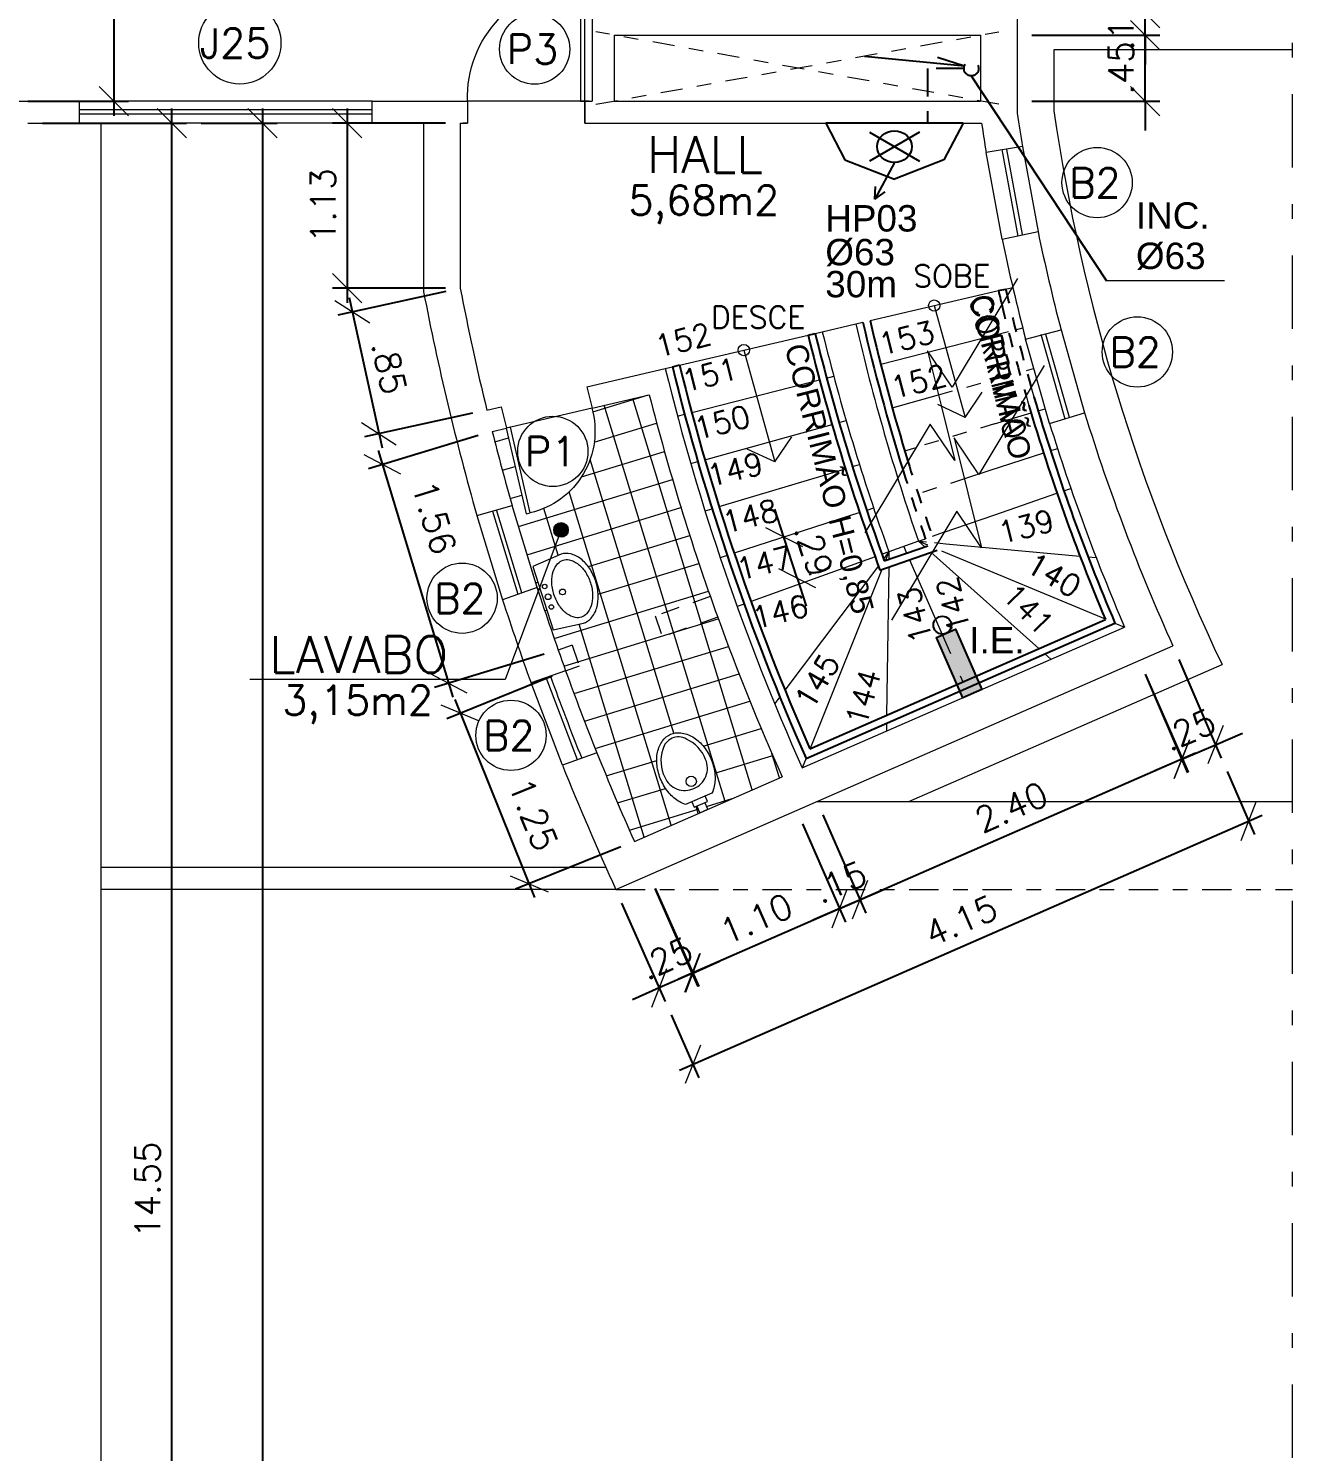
# Model space of a CAD drawing. Header units: millimetres. Extents: x 521 to 1055, y 261 to 520.
# Drawn here: x 682.26 to 690.88, y 387.24 to 396.94 of the extents above; entities that cross this region are included whole.
import ezdxf
from ezdxf.enums import TextEntityAlignment as Align

# ---------------------------------------------------------------- set-up
doc = ezdxf.new("R2010")
doc.units = ezdxf.units.MM
for name, pattern in [('CONTINU', [0]), ('DASHDOT', [1, 0.5, -0.25, 0, -0.25]), ('DASHDOTX2', [2, 1, -0.5, 0, -0.5]), ('DIVIDE2', [15.875, 6.35, -3.175, 0, -3.175, 0, -3.175]), ('HIDDEN', [9.525, 6.35, -3.175])]:
    doc.linetypes.add(name, pattern=pattern)
doc.layers.add('0.1', color=8, linetype='Continuous', lineweight=13)
doc.layers.add('ppci', color=8, linetype='Continuous')
doc.styles.add('80X50', font='romans.shx')
doc.styles.add('ROMANS', font='romans')
doc.styles.get("Standard").update_dxf_attribs({"font": 'romans.shx'})
doc.styles.add('STYLE1', font='sanss___.ttf')
doc.dimstyles.new('Fares Eng - 50', dxfattribs={"dimscale": 2, "dimtxt": 0.085, "dimasz": 0.1, "dimexe": 0.05, "dimexo": 0.05, "dimgap": 0.04, "dimtad": 1, "dimzin": 4, "dimdsep": 46, "dimtxsty": 'ROMANS', "dimblk1": 'OBLIQUE', "dimblk2": 'OBLIQUE', "dimsah": 1, "dimcen": 0.05, "dimdle": 0.05, "dimclrd": 8, "dimclre": 8, "dimclrt": 8, "dimaunit": 1, "dimadec": 0, "dimazin": 0, "dimtfac": 1, "dimtix": 1, "dimtmove": 2, "dimatfit": 0, "dimldrblk": 'OPEN90', "dimfxl": 1, "dimtolj": 1, "dimtzin": 0, "dimarcsym": 0})

# ---------------------------------------------------------------- blocks, each defined once
blk = doc.blocks.new('_OBLIQUE')
at = {"color": 0, "linetype": 'ByBlock'}
blk.add_line((-0.5, -0.5), (0.5, 0.5), dxfattribs=at)
blk = doc.blocks.new('*D314')
at = {"layer": '0.1', "color": 8, "linetype": 'CONTINU', "lineweight": -2, "transparency": 16777216}
for p, q in [((687.4113, 393.4723), (687.3499, 393.6626)), ((687.5019, 393.1918), (687.4113, 393.4723)), ((687.4925, 393.4985), (687.5065, 393.503)), ((687.5019, 393.1918), (687.5634, 393.0015)), ((687.5831, 393.218), (687.5971, 393.2225))]:
    blk.add_line(p, q, dxfattribs=at)
at = {"layer": 'DEFPOINTS', "color": 0, "linetype": 'CONTINU', "lineweight": -2, "transparency": 16777216}
for p in [(687.3973, 393.4677), (687.4113, 393.4723), (687.4879, 393.1873)]:
    blk.add_point(p, dxfattribs=at)
at = {"layer": '0.1', "color": 8, "linetype": 'CONTINU', "lineweight": -2, "transparency": 16777216, "xscale": 0.2, "yscale": 0.2, "zscale": 0.2}
for p, rotation in [((687.4113, 393.4723), 287.8981106747853), ((687.5019, 393.1918), 107.8981106747853)]:
    blk.add_blockref('_OBLIQUE', p, dxfattribs=dict(at, rotation=rotation))
at = {"layer": '0.1', "color": 8, "linetype": 'CONTINU', "transparency": 16777216, "insert": (687.6136, 393.3827), "char_height": 0.17, "attachment_point": 5, "rotation": 287.89811, "style": 'ROMANS'}
blk.add_mtext('\\A1;.29', dxfattribs=at)
blk = doc.blocks.new('_Open90')
at = {"color": 0, "linetype": 'ByBlock', "lineweight": -2}
for p, q in [((-0.5, 0.5), (0, 0)), ((0, 0), (-1, 0)), ((0, 0), (-0.5, -0.5))]:
    blk.add_line(p, q, dxfattribs=at)
blk = doc.blocks.new('P60')
at = {"color": 252}
blk.add_lwpolyline([(-0.6, 0.0596), (0, 0.0596), (0, 0.03), (-0.6, 0.03)], close=True, dxfattribs=at)
at = {"color": 8}
blk.add_arc((-0.0289, 0.0596), 0.5711, 87.10254, 180, dxfattribs=at)
blk = doc.blocks.new('ÁREA')
for p in [(0.00005, 0.003762), (0, 0)]:
    blk.add_attdef('COMPARTIMENTO', text='', height=0.0025).set_placement(p, align=Align.CENTER)
at = {"color": 1}
for p in [(-0.00005, -0.003762), (-0.000099, -0.007523)]:
    blk.add_attdef('ÁREA', text='', height=0.002, dxfattribs=at).set_placement(p, align=Align.CENTER)
blk = doc.blocks.new('*D393')
at = {"layer": '0.1', "color": 8, "linetype": 'CONTINU', "lineweight": -2, "transparency": 16777216}
for p, q in [((683.2342, 381.6465), (683.2342, 396.3965)), ((682.3527, 396.2965), (683.3342, 396.2965)), ((682.3527, 381.7465), (683.3342, 381.7465))]:
    blk.add_line(p, q, dxfattribs=at)
at = {"layer": 'DEFPOINTS', "color": 0, "linetype": 'CONTINU', "lineweight": -2, "transparency": 16777216}
for p in [(682.2527, 396.2965), (683.2342, 396.2965), (682.2527, 381.7465)]:
    blk.add_point(p, dxfattribs=at)
at = {"layer": '0.1', "color": 8, "linetype": 'CONTINU', "lineweight": -2, "transparency": 16777216, "xscale": 0.2, "yscale": 0.2, "zscale": 0.2}
for p, rotation in [((683.2342, 396.2965), 90), ((683.2342, 381.7465), 270)]:
    blk.add_blockref('_OBLIQUE', p, dxfattribs=dict(at, rotation=rotation))
at = {"layer": '0.1', "color": 8, "linetype": 'CONTINU', "transparency": 16777216, "insert": (683.0692, 389.0215), "char_height": 0.17, "attachment_point": 5, "rotation": 90, "style": 'ROMANS'}
blk.add_mtext('\\A1;14.55', dxfattribs=at)
blk = doc.blocks.new('*D394')
at = {"layer": '0.1', "color": 8, "linetype": 'CONTINU', "lineweight": -2, "transparency": 16777216}
for p, q in [((683.8529, 396.3965), (683.8529, 374.1465)), ((683.4342, 396.2965), (683.9529, 396.2965)), ((683.4342, 374.2465), (683.9529, 374.2465))]:
    blk.add_line(p, q, dxfattribs=at)
at = {"layer": 'DEFPOINTS', "color": 0, "linetype": 'CONTINU', "lineweight": -2, "transparency": 16777216}
for p in [(683.3342, 396.2965), (683.3342, 374.2465), (683.8529, 374.2465)]:
    blk.add_point(p, dxfattribs=at)
at = {"layer": '0.1', "color": 8, "linetype": 'CONTINU', "lineweight": -2, "transparency": 16777216, "xscale": 0.2, "yscale": 0.2, "zscale": 0.2}
for p, rotation in [((683.8529, 396.2965), 90), ((683.8529, 374.2465), 270)]:
    blk.add_blockref('_OBLIQUE', p, dxfattribs=dict(at, rotation=rotation))
at = {"layer": '0.1', "color": 8, "linetype": 'CONTINU', "transparency": 16777216, "insert": (683.6879, 385.2715), "char_height": 0.17, "attachment_point": 5, "rotation": 90, "style": 'ROMANS'}
blk.add_mtext('\\A1;22.05', dxfattribs=at)
blk = doc.blocks.new('*D395')
at = {"layer": '0.1', "color": 8, "linetype": 'CONTINU', "lineweight": -2, "transparency": 16777216}
for p, q in [((687.5388, 391.517), (687.8316, 390.8472)), ((686.5309, 391.0765), (686.8236, 390.4066)), ((687.8832, 390.9788), (686.6919, 390.4582))]:
    blk.add_line(p, q, dxfattribs=at)
at = {"layer": 'DEFPOINTS', "color": 0, "linetype": 'CONTINU', "lineweight": -2, "transparency": 16777216}
for p in [(687.4988, 391.6086), (686.4908, 391.1681), (686.7835, 390.4983)]:
    blk.add_point(p, dxfattribs=at)
at = {"layer": '0.1', "color": 8, "linetype": 'CONTINU', "lineweight": -2, "transparency": 16777216, "xscale": 0.2, "yscale": 0.2, "zscale": 0.2}
for p, rotation in [((687.7915, 390.9388), 23.6073275904079), ((686.7835, 390.4983), 203.6073275904079)]:
    blk.add_blockref('_OBLIQUE', p, dxfattribs=dict(at, rotation=rotation))
at = {"layer": '0.1', "color": 8, "linetype": 'CONTINU', "transparency": 16777216, "insert": (687.2215, 390.8697), "char_height": 0.17, "attachment_point": 5, "rotation": 23.60733, "style": 'ROMANS'}
blk.add_mtext('\\A1;1.10', dxfattribs=at)
blk = doc.blocks.new('*D396')
at = {"layer": '0.1', "color": 8, "linetype": 'CONTINU', "lineweight": -2, "transparency": 16777216}
for p, q in [((687.6763, 391.5771), (687.969, 390.9072)), ((687.5388, 391.517), (687.8316, 390.8472)), ((687.929, 390.9989), (688.1122, 391.079)), ((687.7915, 390.9388), (687.929, 390.9989)), ((687.7915, 390.9388), (687.6083, 390.8587))]:
    blk.add_line(p, q, dxfattribs=at)
at = {"layer": 'DEFPOINTS', "color": 0, "linetype": 'CONTINU', "lineweight": -2, "transparency": 16777216}
for p in [(687.6362, 391.6687), (687.4988, 391.6086), (687.929, 390.9989)]:
    blk.add_point(p, dxfattribs=at)
at = {"layer": '0.1', "color": 8, "linetype": 'CONTINU', "lineweight": -2, "transparency": 16777216, "xscale": 0.2, "yscale": 0.2, "zscale": 0.2}
for p, rotation in [((687.7915, 390.9388), 23.60732759035138), ((687.929, 390.9989), 203.6073275903514)]:
    blk.add_blockref('_OBLIQUE', p, dxfattribs=dict(at, rotation=rotation))
at = {"layer": '0.1', "color": 8, "linetype": 'CONTINU', "transparency": 16777216, "insert": (687.7942, 391.12), "char_height": 0.17, "attachment_point": 5, "rotation": 23.60733, "style": 'ROMANS'}
blk.add_mtext('\\A1;.15', dxfattribs=at)
blk = doc.blocks.new('*D397')
at = {"layer": '0.1', "color": 8, "linetype": 'CONTINU', "lineweight": -2, "transparency": 16777216}
for p, q in [((686.5315, 391.0768), (686.8298, 390.408)), ((686.3032, 390.9749), (686.6015, 390.3062)), ((686.7891, 390.4993), (686.9717, 390.5808)), ((686.7891, 390.4993), (686.5607, 390.3975)), ((686.5607, 390.3975), (686.3781, 390.316))]:
    blk.add_line(p, q, dxfattribs=at)
at = {"layer": 'DEFPOINTS', "color": 0, "linetype": 'CONTINU', "lineweight": -2, "transparency": 16777216}
for p in [(686.4908, 391.1681), (686.2625, 391.0663), (686.5607, 390.3975)]:
    blk.add_point(p, dxfattribs=at)
at = {"layer": '0.1', "color": 8, "linetype": 'CONTINU', "lineweight": -2, "transparency": 16777216, "xscale": 0.2, "yscale": 0.2, "zscale": 0.2}
for p, rotation in [((686.7891, 390.4993), 204.0350985561813), ((686.5607, 390.3975), 24.03509855618129)]:
    blk.add_blockref('_OBLIQUE', p, dxfattribs=dict(at, rotation=rotation))
at = {"layer": '0.1', "color": 8, "linetype": 'CONTINU', "transparency": 16777216, "insert": (686.6077, 390.5991), "char_height": 0.17, "attachment_point": 5, "rotation": 24.0351, "style": 'ROMANS'}
blk.add_mtext('\\A1;.25', dxfattribs=at)
blk = doc.blocks.new('*D398')
at = {"layer": '0.1', "color": 8, "linetype": 'CONTINU', "lineweight": -2, "transparency": 16777216}
for p, q in [((689.8754, 392.5382), (690.1681, 391.8683)), ((687.8373, 390.9588), (690.2197, 392)), ((687.6763, 391.5771), (687.969, 390.9072))]:
    blk.add_line(p, q, dxfattribs=at)
at = {"layer": 'DEFPOINTS', "color": 0, "linetype": 'CONTINU', "lineweight": -2, "transparency": 16777216}
for p in [(689.8353, 392.6298), (690.1281, 391.96), (687.6362, 391.6687)]:
    blk.add_point(p, dxfattribs=at)
at = {"layer": '0.1', "color": 8, "linetype": 'CONTINU', "lineweight": -2, "transparency": 16777216, "xscale": 0.2, "yscale": 0.2, "zscale": 0.2}
for p, rotation in [((690.1281, 391.96), 23.60732759040609), ((687.929, 390.9989), 203.6073275904061)]:
    blk.add_blockref('_OBLIQUE', p, dxfattribs=dict(at, rotation=rotation))
at = {"layer": '0.1', "color": 8, "linetype": 'CONTINU', "transparency": 16777216, "insert": (688.9625, 391.6306), "char_height": 0.17, "attachment_point": 5, "rotation": 23.60733, "style": 'ROMANS'}
blk.add_mtext('\\A1;2.40', dxfattribs=at)
blk = doc.blocks.new('*D399')
at = {"layer": '0.1', "color": 8, "linetype": 'CONTINU', "lineweight": -2, "transparency": 16777216}
for p, q in [((690.1045, 392.637), (690.3944, 391.9646)), ((689.8749, 392.538), (690.1648, 391.8656)), ((690.3548, 392.0565), (690.5385, 392.1356)), ((690.1252, 391.9575), (690.3548, 392.0565)), ((690.1252, 391.9575), (689.9416, 391.8783))]:
    blk.add_line(p, q, dxfattribs=at)
at = {"layer": 'DEFPOINTS', "color": 0, "linetype": 'CONTINU', "lineweight": -2, "transparency": 16777216}
for p in [(690.0649, 392.7288), (689.8353, 392.6298), (690.3548, 392.0565)]:
    blk.add_point(p, dxfattribs=at)
at = {"layer": '0.1', "color": 8, "linetype": 'CONTINU', "lineweight": -2, "transparency": 16777216, "xscale": 0.2, "yscale": 0.2, "zscale": 0.2}
for p, rotation in [((690.3548, 392.0565), 203.3250614767687), ((690.1252, 391.9575), 23.32506147676869)]:
    blk.add_blockref('_OBLIQUE', p, dxfattribs=dict(at, rotation=rotation))
at = {"layer": '0.1', "color": 8, "linetype": 'CONTINU', "transparency": 16777216, "insert": (690.1747, 392.1585), "char_height": 0.17, "attachment_point": 5, "rotation": 23.32506, "style": 'ROMANS'}
blk.add_mtext('\\A1;.25', dxfattribs=at)
blk = doc.blocks.new('*D400')
at = {"layer": '0.1', "color": 8, "linetype": 'CONTINU', "lineweight": -2, "transparency": 16777216}
for p, q in [((690.4345, 391.873), (690.6223, 391.4434)), ((686.6977, 389.8365), (690.6739, 391.5751)), ((686.6415, 390.2145), (686.8294, 389.7849))]:
    blk.add_line(p, q, dxfattribs=at)
at = {"layer": 'DEFPOINTS', "color": 0, "linetype": 'CONTINU', "lineweight": -2, "transparency": 16777216}
for p in [(690.3944, 391.9646), (690.5823, 391.535), (686.6015, 390.3062)]:
    blk.add_point(p, dxfattribs=at)
at = {"layer": '0.1', "color": 8, "linetype": 'CONTINU', "lineweight": -2, "transparency": 16777216, "xscale": 0.2, "yscale": 0.2, "zscale": 0.2}
for p, rotation in [((690.5823, 391.535), 23.61734848958396), ((686.7893, 389.8766), 203.617348489584)]:
    blk.add_blockref('_OBLIQUE', p, dxfattribs=dict(at, rotation=rotation))
at = {"layer": '0.1', "color": 8, "linetype": 'CONTINU', "transparency": 16777216, "insert": (688.6197, 390.857), "char_height": 0.17, "attachment_point": 5, "rotation": 23.61735, "style": 'ROMANS'}
blk.add_mtext('\\A1;4.15', dxfattribs=at)
blk = doc.blocks.new('*D441')
at = {"layer": '0.1', "color": 8, "linetype": 'CONTINU', "lineweight": -2, "transparency": 16777216}
for p, q in [((684.4317, 396.3965), (684.4317, 395.0691)), ((685.1027, 396.2965), (684.3317, 396.2965)), ((685.1027, 395.1691), (684.3317, 395.1691))]:
    blk.add_line(p, q, dxfattribs=at)
at = {"layer": 'DEFPOINTS', "color": 0, "linetype": 'CONTINU', "lineweight": -2, "transparency": 16777216}
for p in [(685.2027, 396.2965), (684.4317, 395.1691), (685.2027, 395.1691)]:
    blk.add_point(p, dxfattribs=at)
at = {"layer": '0.1', "color": 8, "linetype": 'CONTINU', "lineweight": -2, "transparency": 16777216, "xscale": 0.2, "yscale": 0.2, "zscale": 0.2}
for p, rotation in [((684.4317, 396.2965), 90), ((684.4317, 395.1691), 270)]:
    blk.add_blockref('_OBLIQUE', p, dxfattribs=dict(at, rotation=rotation))
at = {"layer": '0.1', "color": 8, "linetype": 'CONTINU', "transparency": 16777216, "insert": (684.2667, 395.7328), "char_height": 0.17, "attachment_point": 5, "rotation": 90, "style": 'ROMANS'}
blk.add_mtext('\\A1;1.13', dxfattribs=at)
blk = doc.blocks.new('*D442')
at = {"layer": '0.1', "color": 8, "linetype": 'CONTINU', "lineweight": -2, "transparency": 16777216}
for p, q in [((685.105, 395.1478), (684.3682, 394.9866)), ((684.4445, 395.1057), (684.6688, 394.0802)), ((685.2865, 394.3177), (684.5497, 394.1565))]:
    blk.add_line(p, q, dxfattribs=at)
at = {"layer": 'DEFPOINTS', "color": 0, "linetype": 'CONTINU', "lineweight": -2, "transparency": 16777216}
for p in [(685.2027, 395.1691), (685.3842, 394.339), (684.6474, 394.1779)]:
    blk.add_point(p, dxfattribs=at)
at = {"layer": '0.1', "color": 8, "linetype": 'CONTINU', "lineweight": -2, "transparency": 16777216, "xscale": 0.2, "yscale": 0.2, "zscale": 0.2}
for p, rotation in [((684.4659, 395.008), 102.3347759635449), ((684.6474, 394.1779), 282.3347759635448)]:
    blk.add_blockref('_OBLIQUE', p, dxfattribs=dict(at, rotation=rotation))
at = {"layer": '0.1', "color": 8, "linetype": 'CONTINU', "transparency": 16777216, "insert": (684.7179, 394.6282), "char_height": 0.17, "attachment_point": 5, "rotation": 282.33478, "style": 'ROMANS'}
blk.add_mtext('\\A1;.85', dxfattribs=at)
blk = doc.blocks.new('*D443')
at = {"layer": '0.1', "color": 8, "linetype": 'CONTINU', "lineweight": -2, "transparency": 16777216}
for p, q in [((689.8763, 396.8965), (689.8763, 397.0965)), ((689.1027, 396.8965), (689.9763, 396.8965)), ((689.8763, 396.4465), (689.8763, 396.8965)), ((689.1027, 396.4465), (689.9763, 396.4465)), ((689.8763, 396.4465), (689.8763, 396.2465))]:
    blk.add_line(p, q, dxfattribs=at)
at = {"layer": 'DEFPOINTS', "color": 0, "linetype": 'CONTINU', "lineweight": -2, "transparency": 16777216}
for p in [(689.0027, 396.8965), (689.8763, 396.8965), (689.0027, 396.4465)]:
    blk.add_point(p, dxfattribs=at)
at = {"layer": '0.1', "color": 8, "linetype": 'CONTINU', "lineweight": -2, "transparency": 16777216, "xscale": 0.2, "yscale": 0.2, "zscale": 0.2}
for p, rotation in [((689.8763, 396.8965), 270), ((689.8763, 396.4465), 90)]:
    blk.add_blockref('_OBLIQUE', p, dxfattribs=dict(at, rotation=rotation))
at = {"layer": '0.1', "color": 8, "linetype": 'CONTINU', "transparency": 16777216, "insert": (689.7113, 396.6715), "char_height": 0.17, "attachment_point": 5, "rotation": 90, "style": 'ROMANS'}
blk.add_mtext('\\A1;.45', dxfattribs=at)
blk = doc.blocks.new('*D401')
at = {"layer": '0.1', "color": 8, "linetype": 'CONTINU', "lineweight": -2, "transparency": 16777216}
for p, q in [((689.8763, 397.0465), (689.8763, 397.2465)), ((689.1027, 397.0465), (689.9763, 397.0465)), ((689.8763, 396.8965), (689.8763, 397.0465)), ((689.1027, 396.8965), (689.9763, 396.8965)), ((689.8763, 396.8965), (689.8763, 396.6965))]:
    blk.add_line(p, q, dxfattribs=at)
at = {"layer": 'DEFPOINTS', "color": 0, "linetype": 'CONTINU', "lineweight": -2, "transparency": 16777216}
for p in [(689.0027, 397.0465), (689.8763, 397.0465), (689.0027, 396.8965)]:
    blk.add_point(p, dxfattribs=at)
at = {"layer": '0.1', "color": 8, "linetype": 'CONTINU', "lineweight": -2, "transparency": 16777216, "xscale": 0.2, "yscale": 0.2, "zscale": 0.2}
for p, rotation in [((689.8763, 397.0465), 270), ((689.8763, 396.8965), 90)]:
    blk.add_blockref('_OBLIQUE', p, dxfattribs=dict(at, rotation=rotation))
at = {"layer": '0.1', "color": 8, "linetype": 'CONTINU', "transparency": 16777216, "insert": (689.7113, 396.9715), "char_height": 0.17, "attachment_point": 5, "rotation": 90, "style": 'ROMANS'}
blk.add_mtext('\\A1;.15', dxfattribs=at)
blk = doc.blocks.new('*D444')
at = {"layer": '0.1', "color": 8, "linetype": 'CONTINU', "lineweight": -2, "transparency": 16777216}
for p, q in [((682.8393, 399.8965), (682.8393, 396.3465)), ((682.2527, 399.7965), (682.9393, 399.7965)), ((682.2527, 396.4465), (682.9393, 396.4465))]:
    blk.add_line(p, q, dxfattribs=at)
at = {"layer": 'DEFPOINTS', "color": 0, "linetype": 'CONTINU', "lineweight": -2, "transparency": 16777216}
for p in [(682.1527, 399.7965), (682.1527, 396.4465), (682.8393, 396.4465)]:
    blk.add_point(p, dxfattribs=at)
at = {"layer": '0.1', "color": 8, "linetype": 'CONTINU', "lineweight": -2, "transparency": 16777216, "xscale": 0.2, "yscale": 0.2, "zscale": 0.2}
for p, rotation in [((682.8393, 399.7965), 90), ((682.8393, 396.4465), 270)]:
    blk.add_blockref('_OBLIQUE', p, dxfattribs=dict(at, rotation=rotation))
at = {"layer": '0.1', "color": 8, "linetype": 'CONTINU', "transparency": 16777216, "insert": (682.6743, 398.1215), "char_height": 0.17, "attachment_point": 5, "rotation": 90, "style": 'ROMANS'}
blk.add_mtext('\\A1;3.35', dxfattribs=at)
blk = doc.blocks.new('*D1797')
at = {"layer": '0.1', "color": 8, "linetype": 'CONTINU', "lineweight": -2, "transparency": 16777216}
for p, q in [((685.3247, 394.1645), (684.5766, 393.9385)), ((684.6434, 394.0631), (685.1519, 392.3804)), ((685.7753, 392.6732), (685.0272, 392.4472))]:
    blk.add_line(p, q, dxfattribs=at)
at = {"layer": 'DEFPOINTS', "color": 0, "linetype": 'CONTINU', "lineweight": -2, "transparency": 16777216}
for p in [(685.4205, 394.1935), (685.8711, 392.7021), (685.1229, 392.4761)]:
    blk.add_point(p, dxfattribs=at)
at = {"layer": '0.1', "color": 8, "linetype": 'CONTINU', "lineweight": -2, "transparency": 16777216, "xscale": 0.2, "yscale": 0.2, "zscale": 0.2}
for p, rotation in [((684.6723, 393.9674), 106.8125133954057), ((685.1229, 392.4761), 286.8125133954057)]:
    blk.add_blockref('_OBLIQUE', p, dxfattribs=dict(at, rotation=rotation))
at = {"layer": '0.1', "color": 8, "linetype": 'CONTINU', "transparency": 16777216, "insert": (685.0245, 393.6065), "char_height": 0.17, "attachment_point": 5, "rotation": 286.81251, "style": 'ROMANS'}
blk.add_mtext('\\A1;1.56', dxfattribs=at)
blk = doc.blocks.new('*D1798')
at = {"layer": '0.1', "color": 8, "linetype": 'CONTINU', "lineweight": -2, "transparency": 16777216}
for p, q in [((685.8287, 392.5235), (685.1104, 392.2338)), ((685.1658, 392.364), (685.7098, 391.0148)), ((686.2979, 391.3598), (685.5796, 391.0701))]:
    blk.add_line(p, q, dxfattribs=at)
at = {"layer": 'DEFPOINTS', "color": 0, "linetype": 'CONTINU', "lineweight": -2, "transparency": 16777216}
for p in [(685.9215, 392.5609), (686.3907, 391.3972), (685.6724, 391.1075)]:
    blk.add_point(p, dxfattribs=at)
at = {"layer": '0.1', "color": 8, "linetype": 'CONTINU', "lineweight": -2, "transparency": 16777216, "xscale": 0.2, "yscale": 0.2, "zscale": 0.2}
for p, rotation in [((685.2032, 392.2712), 111.9601388163917), ((685.6724, 391.1075), 291.9601388163917)]:
    blk.add_blockref('_OBLIQUE', p, dxfattribs=dict(at, rotation=rotation))
at = {"layer": '0.1', "color": 8, "linetype": 'CONTINU', "transparency": 16777216, "insert": (685.7008, 391.5816), "char_height": 0.17, "attachment_point": 5, "rotation": 291.96014, "style": 'ROMANS'}
blk.add_mtext('\\A1;1.25', dxfattribs=at)
blk = doc.blocks.new('Vaso')
for points in [[(0.03, -0.05), (0.03, 0), (-0.03, 0), (-0.03, -0.05)], [(0.05, -0.09), (0.05, -0.05), (-0.05, -0.05), (-0.05, -0.09)]]:
    blk.add_lwpolyline(points)
for points in [[(0.1829, -0.31, -0.071776), (0.168, -0.4129, -0.083144), (0.1287, -0.4938, -0.106699), (0.0652, -0.5518, -0.132564), (-0.0021, -0.57, -0.132564), (-0.0694, -0.5518, -0.106699), (-0.1329, -0.4938, -0.083144), (-0.1722, -0.4129, -0.071776), (-0.1871, -0.31, -0.071776), (-0.1722, -0.2071, -0.083144), (-0.1329, -0.1262, -0.060171), (-0.1, -0.09), (0.0958, -0.09, -0.060171), (0.1287, -0.1262, -0.083144), (0.168, -0.2071, -0.071776)], [(-0.0876, -0.4972, 0.2474), (0, -0.5413, 0.2474), (0.0876, -0.4972, 0.197858), (0.1521, -0.3175, 0.418329), (0, -0.1675, 0.418329), (-0.1521, -0.3175, 0.197858)]]:
    blk.add_lwpolyline(points, format="xyb", close=True)
blk.add_circle((-0.0021, -0.22), 0.0352)
blk = doc.blocks.new('Cuba-emp')
blk.add_lwpolyline([(0.21, 0.2482), (0, 0.2274), (0, -0.2274), (0.21, -0.2482, 0.137816), (0.2706, -0.2312, 0.107041), (0.3288, -0.1757, 0.080751), (0.3645, -0.099, 0.068643), (0.378, -0.0007, 0.068643), (0.3645, 0.0976, 0.080751), (0.3288, 0.1743, 0.107041), (0.2706, 0.2298, 0.115752), (0.21, 0.2482)], format="xyb")
blk.add_lwpolyline([(0.21, 0.2045, -0.131827), (0.2501, 0.1937, -0.106633), (0.2967, 0.1515, -0.083482), (0.3283, 0.0871, -0.072232), (0.3409, 0, -0.072232), (0.3283, -0.0871, -0.083482), (0.2967, -0.1515, -0.106633), (0.2501, -0.1937, -0.131827), (0.21, -0.2045, -0.131827), (0.1699, -0.1937, -0.106633), (0.1233, -0.1515, -0.083482), (0.0918, -0.0871, -0.072232), (0.0791, 0, -0.072232), (0.0918, 0.0871, -0.083482), (0.1233, 0.1515, -0.106633), (0.1699, 0.1937, -0.131827)], format="xyb", close=True)
for centre, radius in [((0.0365, -0.0023), 0.0193), ((0.0365, -0.0023), 0.0193), ((0.0358, 0.0711), 0.0155), ((0.1403, -0.0014), 0.0198), ((0.0358, -0.0757), 0.0155)]:
    blk.add_circle(centre, radius)
blk = doc.blocks.new('P80')
for points in [[(0, 0.86), (0, 0.83), (0.15, 0.83), (0.15, 0.86)], [(0, 0), (0, 0.03), (0.15, 0.03), (0.15, 0)]]:
    blk.add_lwpolyline(points)
blk.add_lwpolyline([(-0.8, 0.06), (0, 0.06), (0, 0.03), (-0.8, 0.03)], close=True)
at = {"color": 8}
blk.add_arc((-0.0251, 0.0555), 0.7749, 88.14082, 179.6698, dxfattribs=at)

msp = doc.modelspace()

# ---------------------------------------------------------------- hatches: boundary and pattern name
at = {"layer": '0.1', "linetype": 'CONTINU'}
h = msp.add_hatch(dxfattribs=at)
h.set_pattern_fill('_USER', color=8, scale=0.2, angle=17, style=0, double=1, pattern_type=0)
h.set_pattern_definition([(17, (685.42045, 391.39717), (-0.058474, 0.191261), []), (107, (685.42045, 391.39717), (-0.191261, -0.058474), [])])
h.paths.add_polyline_path([(686.49192, 394.44332), (686.09998, 394.35192, -0.429104), (685.68074, 393.63805), (685.65192, 393.63133), (685.51565, 394.21565), (685.48644, 394.20884), (685.42045, 394.19345, 0.0075426), (685.55663, 393.68877), (685.72718, 393.12855, 0.0003492), (685.73464, 393.10553), (685.74328, 393.12864), (685.69687, 393.27279), (685.81671, 393.32491), (685.8726, 393.47432, -0.3128508), (685.84023, 393.521, -1), (685.9399, 393.521, -0.5234024), (685.8726, 393.47432), (685.81671, 393.32491), (685.89039, 393.35695, -0.1157522), (685.95371, 393.35798, -0.1070412), (686.02614, 393.32303, -0.0807505), (686.08357, 393.26099, -0.0686428), (686.12663, 393.17153, -0.0686428), (686.14386, 393.07376, -0.0807505), (686.13342, 392.98986, -0.1070412), (686.09499, 392.91921, -0.1378156), (686.04254, 392.88444), (685.83627, 392.83987), (685.74328, 393.12864), (685.73464, 393.10553, 0.0061443), (685.87106, 392.70213), (685.96539, 392.73533), (686.0158, 392.59406), (685.92147, 392.56086, 0.0086605), (686.13537, 392.00006, 0.0094474), (686.39069, 391.39717), (686.83688, 391.59217), (686.81685, 391.63799), (686.79853, 391.62998), (686.78251, 391.66663), (686.74055, 391.6483, -0.060172), (686.69591, 391.66824, -0.0831447), (686.62747, 391.72662, -0.0717749), (686.57263, 391.815, -0.0717749), (686.54502, 391.91528, -0.0831455), (686.54866, 392.00516, -0.1066992), (686.58366, 392.08376, -0.1325636), (686.63803, 392.12733, -0.1325636), (686.70694, 392.13763, -0.1066992), (686.78839, 392.10994, -0.0831455), (686.85683, 392.05156, -0.0717749), (686.91167, 391.96317, -0.0717749), (686.93928, 391.86289, -0.0831447), (686.93564, 391.77301, -0.060172), (686.91996, 391.7267), (686.87414, 391.70668), (686.89016, 391.67003), (686.87183, 391.66202), (686.89186, 391.6162), (687.39866, 391.8377, -0.0180892), (686.95913, 392.92605), (686.58178, 392.79325), (686.53137, 392.93452), (686.90868, 393.06732, -0.022161)])
h.paths.add_polyline_path([(686.95913, 392.92605, -0.002311), (686.90868, 393.06732), (686.53137, 392.93452), (686.58178, 392.79325)], flags=17)
h.paths.add_polyline_path([(685.96539, 392.73533), (685.87106, 392.70213, 0.0021643), (685.92147, 392.56086), (686.0158, 392.59406)], flags=17)
msp.add_hatch(color=8, dxfattribs=at).paths.add_polyline_path([(685.9399, 393.521, 1), (685.84023, 393.521, 1)])
at = {"layer": 'ppci'}
msp.add_hatch(color=10, dxfattribs=at).paths.add_polyline_path([(688.58206, 392.84439), (688.45149, 392.78732), (688.63111, 392.37633), (688.76168, 392.43339)])

# ---------------------------------------------------------------- linework, layer by layer
at = {"layer": '0.1', "color": 8, "linetype": 'DASHDOTX2', "ltscale": 0.5}
msp.add_line((690.88103, 365.19275), (690.88103, 428.20423), dxfattribs=at)
at = {"layer": '0.1', "color": 7}
for p, q in [((686.10267, 397.62149), (686.10267, 396.44649)), ((689.00267, 397.04649), (689.00267, 396.36249)), ((686.25267, 396.89649), (688.75267, 396.89649)), ((686.25267, 396.89649), (686.25267, 396.44649)), ((688.75267, 396.89649), (688.75267, 396.44649)), ((682.15267, 396.44649), (682.60267, 396.44649)), ((682.60267, 396.44649), (682.60267, 396.29649)), ((684.60267, 396.29649), (684.60267, 396.44649)), ((684.60267, 396.44649), (685.25267, 396.44649)), ((685.25267, 396.44649), (685.25267, 396.29649)), ((686.05267, 396.29649), (686.05267, 396.44649)), ((686.05267, 396.44649), (686.10267, 396.44649)), ((686.25267, 396.44649), (688.75267, 396.44649)), ((682.25267, 396.29649), (682.60267, 396.29649)), ((684.60267, 396.29649), (684.95267, 396.29649)), ((684.95267, 396.29649), (684.95267, 395.14529)), ((685.20267, 396.29649), (685.25267, 396.29649)), ((685.20267, 396.29649), (685.20267, 395.16912)), ((686.05267, 396.29649), (688.75965, 396.29649)), ((689.03755, 396.13521), (688.79077, 396.09518)), ((688.89979, 395.50503), (689.14458, 395.5558)), ((687.67294, 394.87275), (687.90106, 394.92595)), ((689.05946, 394.82324), (689.30134, 394.88644)), ((686.06598, 394.49801), (686.6016, 394.62292)), ((686.06598, 394.49801), (686.10224, 394.35244)), ((686.10224, 394.35244), (686.49192, 394.44332)), ((685.38419, 394.33902), (685.48159, 394.36173)), ((685.48159, 394.36173), (685.51785, 394.21617)), ((689.22383, 394.24605), (689.46271, 394.31976)), ((685.42045, 394.19345), (685.51785, 394.21617)), ((685.31627, 393.62001), (685.55663, 393.68877)), ((688.32882, 393.44468), (688.12712, 393.37191)), ((685.72718, 393.12855), (685.49128, 393.04553)), ((687.53611, 391.89777), (689.73523, 392.85887)), ((686.26504, 391.06942), (690.0654, 392.73034)), ((685.92147, 392.56086), (685.68564, 392.47786)), ((686.13537, 392.00006), (685.89933, 391.91699)), ((686.39069, 391.39717), (687.39866, 391.8377))]:
    msp.add_line(p, q, dxfattribs=at)
at = {"layer": '0.1', "color": 8, "linetype": 'DASHDOT', "ltscale": 0.3}
for p, q in [((686.12767, 396.42399), (688.87767, 396.91899)), ((688.87767, 396.42399), (686.12767, 396.91899))]:
    msp.add_line(p, q, dxfattribs=at)
at = {"layer": '0.1', "color": 8}
for p, q in [((690.88103, 396.79649), (689.25267, 396.79649)), ((689.25267, 396.79649), (689.25267, 396.38057)), ((688.46498, 396.29649), (688.75965, 396.29649)), ((688.43669, 395.05085), (688.64836, 394.28823)), ((687.13727, 394.74783), (687.34894, 393.98521)), ((688.64836, 394.28823), (688.764, 394.46017)), ((688.64836, 394.28823), (688.46064, 394.37598)), ((687.34894, 393.98521), (687.46458, 394.15715)), ((687.34894, 393.98521), (687.16122, 394.07296)), ((685.62333, 393.092), (685.45085, 393.65851)), ((685.72718, 393.12855), (685.55663, 393.68877)), ((688.26218, 391.66942), (690.39994, 392.60372)), ((687.63791, 391.66942), (690.88103, 391.66942)), ((686.19644, 391.21942), (682.75267, 391.21942)), ((686.26504, 391.06942), (682.75267, 391.06942))]:
    msp.add_line(p, q, dxfattribs=at)
at = {"layer": '0.1', "color": 8, "linetype": 'CONTINU', "lineweight": -2}
msp.add_line((688.68952, 396.61767), (689.61193, 395.21947), dxfattribs=at)
at = {"layer": '0.1', "color": 8, "linetype": 'CONTINU'}
for p, q in [((684.60267, 396.44649), (682.60267, 396.44649)), ((684.60267, 396.38649), (682.60267, 396.38649)), ((686.05267, 396.44649), (685.25267, 396.44649)), ((684.60267, 396.35649), (682.60267, 396.35649)), ((684.60267, 396.29649), (682.60267, 396.29649)), ((682.75267, 375.39649), (682.75267, 396.29649)), ((688.89979, 395.50503), (688.79077, 396.09518)), ((689.00796, 395.52501), (688.89894, 396.11517)), ((688.92938, 396.11523), (689.03641, 395.53582)), ((689.03755, 396.13521), (689.14458, 395.5558)), ((690.41712, 395.21947), (689.61193, 395.21947)), ((687.99845, 394.94866), (688.87493, 395.15305)), ((688.92362, 395.1644), (688.97232, 395.17576)), ((687.90106, 394.92595), (687.94975, 394.9373)), ((686.699, 394.64563), (687.57554, 394.85004)), ((687.62424, 394.86139), (687.67294, 394.87275)), ((688.07108, 394.65122), (688.94311, 394.87382)), ((688.99156, 394.88619), (689.04001, 394.89855)), ((689.22383, 394.24605), (689.05946, 394.82324)), ((689.32962, 394.27618), (689.16525, 394.85337)), ((689.19554, 394.85631), (689.35692, 394.28964)), ((689.30134, 394.88644), (689.46271, 394.31976)), ((686.6016, 394.62292), (686.6503, 394.63427)), ((686.78199, 394.32217), (687.65409, 394.54478)), ((687.70254, 394.55715), (687.75099, 394.56952)), ((689.06537, 394.60909), (689.11355, 394.62246)), ((688.14997, 394.35501), (688.46505, 394.44247)), ((686.10224, 394.35244), (685.51785, 394.21617)), ((689.14496, 394.33346), (689.19285, 394.34783)), ((686.68509, 394.29743), (686.73354, 394.3098)), ((686.8718, 394.00025), (687.73908, 394.24097)), ((687.78726, 394.25434), (687.83545, 394.26771)), ((688.84821, 394.2444), (689.09707, 394.31909)), ((688.23506, 394.06038), (688.31209, 394.0835)), ((689.27782, 394.07504), (689.23024, 394.05967)), ((686.77544, 393.9735), (686.82362, 393.98687)), ((687.87832, 393.95332), (687.92621, 393.96769)), ((689.18266, 394.04431), (688.80933, 393.92374)), ((686.96835, 393.68022), (687.83043, 393.93895)), ((688.80933, 393.92374), (688.64192, 393.86967)), ((688.84941, 393.62484), (689.27384, 393.77172)), ((689.32109, 393.78807), (689.36834, 393.80443)), ((686.87256, 393.65147), (686.92045, 393.66585)), ((688.02317, 393.66984), (687.97559, 393.65448)), ((685.31627, 393.62001), (685.49128, 393.04553)), ((685.42204, 393.65027), (685.59514, 393.08208)), ((687.928, 393.63911), (687.07149, 393.3625)), ((688.57759, 393.53077), (688.84941, 393.62484)), ((685.89006, 393.521), (685.50821, 392.50026)), ((688.50449, 393.50547), (688.42333, 393.47739)), ((688.50449, 393.50547), (688.57759, 393.53077)), ((688.12712, 393.37191), (688.08008, 393.35495)), ((688.12712, 393.37191), (688.09121, 393.3242)), ((688.12712, 393.37191), (688.10387, 393.31392)), ((688.12712, 393.37191), (688.12642, 393.32173)), ((688.22797, 393.4083), (688.24749, 393.36363)), ((688.32882, 393.44468), (688.37608, 393.46103)), ((688.32882, 393.44468), (688.39073, 393.4189)), ((688.32882, 393.44468), (688.3835, 393.43963)), ((688.32882, 393.44468), (688.37158, 393.40657)), ((688.41433, 393.36845), (688.45716, 393.33027)), ((688.43822, 393.43457), (688.51551, 393.42743)), ((688.48644, 393.37903), (689.603, 392.91395)), ((688.51551, 393.42743), (689.43022, 393.34289)), ((687.02391, 393.34713), (686.97632, 393.33176)), ((688.03305, 393.33798), (687.18646, 393.03256)), ((688.05536, 393.27655), (687.41794, 392.4294)), ((688.26758, 393.31767), (688.5467, 392.67902)), ((688.45716, 393.33027), (689.15026, 392.71235)), ((689.48576, 393.33775), (689.54135, 393.33261)), ((688.07924, 393.25249), (687.58916, 392.03009)), ((688.12569, 393.26856), (688.11173, 392.25847)), ((687.13942, 393.01559), (687.09239, 392.99863)), ((689.66899, 392.88647), (689.73523, 392.85887)), ((689.19133, 392.67574), (689.2324, 392.63912)), ((685.50821, 392.50026), (683.76709, 392.50026)), ((686.00312, 391.95352), (685.78944, 392.51439)), ((688.61337, 392.52646), (688.63126, 392.48553)), ((685.89933, 391.91699), (685.68564, 392.47786)), ((687.38293, 392.38287), (687.34796, 392.33639)), ((688.11097, 392.20357), (688.11021, 392.14867)), ((687.56264, 391.96393), (687.53611, 391.89777))]:
    msp.add_line(p, q, dxfattribs=at)
at = {"layer": '0.1', "color": 8, "linetype": 'DASHDOT', "ltscale": 0.2}
for p, q in [((688.46505, 394.44247), (689.01719, 394.59571)), ((688.84821, 394.2444), (688.31209, 394.0835)), ((688.64192, 393.86967), (688.32622, 393.76772))]:
    msp.add_line(p, q, dxfattribs=at)
at = {"layer": '0.1', "color": 8, "linetype": 'HIDDEN', "ltscale": 0.02}
for p, q in [((686.90868, 393.06732), (686.53137, 392.93452)), ((686.53137, 392.93452), (686.58178, 392.79325)), ((686.95913, 392.92605), (686.58178, 392.79325)), ((685.96539, 392.73533), (685.87106, 392.70213)), ((685.96539, 392.73533), (686.0158, 392.59406)), ((685.92147, 392.56086), (686.0158, 392.59406))]:
    msp.add_line(p, q, dxfattribs=at)
at = {"layer": '0.1', "color": 8, "linetype": 'DASHDOT', "ltscale": 0.4}
msp.add_line((686.26504, 391.06942), (690.88103, 391.06942), dxfattribs=at)
at = {"layer": '0.1', "color": 8}
for points in [[(689.00479, 395.23672), (688.55869, 394.49404), (688.38999, 394.74333), (688.48344, 394.36877), (688.57689, 393.9942), (688.40819, 394.24349), (687.96209, 393.50081)], [(689.18714, 394.64197), (688.74103, 393.89928), (688.57234, 394.14857), (688.66579, 393.77401), (688.75923, 393.39944), (688.59054, 393.64874), (688.14444, 392.90605)]]:
    msp.add_lwpolyline(points, dxfattribs=at)
for centre, radius in [((683.69864, 396.84263), 0.28038), ((685.71014, 396.80058), 0.23964), ((689.54758, 395.88994), 0.23964), ((688.43669, 395.05085), 0.03865), ((689.82209, 394.73517), 0.23964), ((687.13727, 394.74783), 0.03865), ((685.83445, 394.05674), 0.23964), ((685.21524, 393.05552), 0.23964), ((685.54881, 392.12032), 0.23964)]:
    msp.add_circle(centre, radius, dxfattribs=at)
at = {"layer": '0.1', "color": 8, "linetype": 'CONTINU'}
msp.add_circle((685.89006, 393.521), 0.04984, dxfattribs=at)
at = {"layer": '0.1', "color": 8}
msp.add_arc((702.33582, 398.29208), 13.22205, 188.312353, 205.481399, dxfattribs=at)
at = {"layer": '0.1', "color": 7}
for centre, radius, start, end in [((702.33582, 398.29208), 13.72205, 188.362157, 189.212682), ((702.33582, 398.29208), 13.47205, 188.234731, 189.212682), ((702.33582, 398.29208), 13.72205, 191.718753, 194.642841), ((702.33582, 398.29208), 13.47205, 191.718753, 194.642841), ((702.21545, 398.45443), 17.57708, 190.851515, 195.964456), ((702.21545, 398.45443), 17.32708, 190.929756, 193.739796), ((702.33582, 398.29208), 14.82205, 193.126583, 199.089194), ((702.21545, 398.45443), 14.97708, 193.836018, 199.837439), ((702.21545, 398.45443), 16.07708, 193.787476, 204.068359), ((702.21545, 398.45443), 16.22708, 194.311068, 199.918804), ((702.33582, 398.29208), 13.72205, 197.148912, 203.325061), ((702.33582, 398.29208), 13.47205, 197.148912, 204.383083), ((702.21545, 398.45443), 17.32708, 194.235862, 195.964456), ((702.21545, 398.45443), 17.32708, 197.900975, 199.885179), ((702.21545, 398.45443), 17.57708, 197.922146, 199.878124), ((702.21545, 398.45443), 16.22708, 199.918804, 204.064097), ((702.21545, 398.45443), 17.57708, 201.834672, 204.844028), ((702.21545, 398.45443), 17.32708, 201.869979, 204.035099)]:
    msp.add_arc(centre, radius, start, end, dxfattribs=at)
at = {"layer": '0.1', "color": 8, "linetype": 'CONTINU'}
for centre, radius, start, end in [((702.33582, 398.29208), 13.82205, 196.203573, 196.483408), ((702.33582, 398.29208), 13.77205, 196.010616, 196.292339), ((702.21545, 398.45443), 17.43708, 199.88205, 201.854319), ((702.21545, 398.45443), 17.32708, 199.885179, 201.869979)]:
    msp.add_arc(centre, radius, start, end, dxfattribs=at)
at = {"layer": 'ppci', "color": 10}
for q in [(687.96078, 396.74984), (688.45954, 396.74436)]:
    msp.add_line((688.64209, 396.68349), q, dxfattribs=at)
at = {"layer": 'ppci', "color": 12, "linetype": 'DIVIDE2', "ltscale": 0.03}
for p, q in [((688.63952, 396.66767), (688.38952, 396.66767)), ((688.38952, 396.66767), (688.38952, 396.29649))]:
    msp.add_line(p, q, dxfattribs=at)
at = {"layer": 'ppci', "color": 10, "linetype": 'Continuous'}
for p, q in [((688.63313, 396.29649), (687.69659, 396.29649)), ((687.69659, 396.29649), (687.82728, 396.04553)), ((688.63313, 396.29649), (688.50243, 396.04553)), ((688.33532, 396.23358), (687.99427, 396.03667)), ((687.99477, 396.23336), (688.33523, 396.0368)), ((687.82728, 396.04553), (688.16486, 395.91417)), ((688.16486, 396.02731), (688.03192, 395.77766)), ((688.50243, 396.04553), (688.16486, 395.91417)), ((688.03192, 395.77766), (688.03491, 395.86302)), ((688.03192, 395.77766), (688.10108, 395.82778))]:
    msp.add_line(p, q, dxfattribs=at)
at = {"layer": 'ppci', "color": 10, "linetype": 'CONTINU'}
for p, q in [((688.87493, 395.15305), (688.92362, 395.1644)), ((687.57554, 394.85004), (687.62424, 394.86139)), ((686.6503, 394.63427), (686.69872, 394.64675)), ((688.06588, 393.24787), (688.45635, 393.383)), ((688.09595, 393.31118), (688.39251, 393.41381)), ((687.56161, 391.96348), (689.6697, 392.8848)), ((687.58725, 392.02925), (689.60433, 392.9108))]:
    msp.add_line(p, q, dxfattribs=at)
at = {"layer": 'ppci', "color": 10}
msp.add_lwpolyline([(688.76168, 392.43339), (688.63111, 392.37633), (688.45149, 392.78732), (688.58206, 392.84439)], close=True, dxfattribs=at)
at = {"layer": 'ppci', "color": 12, "linetype": 'DIVIDE2', "ltscale": 0.03}
msp.add_circle((688.68952, 396.66767), 0.05, dxfattribs=at)
at = {"layer": 'ppci', "color": 10}
msp.add_circle((688.49227, 392.87191), 0.06117, dxfattribs=at)
at = {"layer": 'ppci', "color": 10, "linetype": 'CONTINU'}
for centre, radius, start, end in [((702.33582, 398.29208), 13.82205, 193.126583, 193.531436), ((702.33582, 398.29208), 14.77205, 193.126583, 197.163441), ((702.33582, 398.29208), 14.72205, 193.126583, 196.988943), ((702.21545, 398.45443), 15.07708, 193.831312, 200.201902), ((702.21545, 398.45443), 15.02708, 193.833657, 200.014933), ((702.21545, 398.45443), 16.02708, 193.787476, 203.891046), ((702.21545, 398.45443), 15.97708, 193.787476, 203.712627), ((702.33582, 398.29208), 13.82205, 196.483408, 202.912563), ((702.33582, 398.29208), 13.77205, 196.292339, 203.118067)]:
    msp.add_arc(centre, radius, start, end, dxfattribs=at)
at = {"layer": 'ppci', "color": 8, "linetype": 'DASHDOT', "ltscale": 0.2}
for radius, start, end in [(13.77205, 193.126583, 196.010616), (13.82205, 193.531436, 196.203573), (14.72205, 196.988943, 199.265611), (14.77205, 197.163441, 199.177073)]:
    msp.add_arc((702.33582, 398.29208), radius, start, end, dxfattribs=at)
at = {"layer": 'ppci', "color": 10, "linetype": 'Continuous'}
msp.add_ellipse((688.16486, 396.13516), major_axis=(0.1189, 0), ratio=0.9070953, dxfattribs=at)

# ---------------------------------------------------------------- block references
at = {"layer": '0.1', "color": 8, "xscale": -1}
for name, p, rotation in [('P80', (686.08267, 396.44649), 90), ('P60', (685.48644, 394.20884), 283.1265825310625)]:
    msp.add_blockref(name, p, dxfattribs=dict(at, rotation=rotation))
at = {"layer": '0.1', "color": 8}
ref = msp.add_blockref('ÁREA', (686.87169, 395.95764), dxfattribs=dict(at, xscale=133.3333333333333, yscale=133.3333333333333, zscale=133.3333333333333))
ref.add_attrib('COMPARTIMENTO', 'HALL', dxfattribs={"layer": '0', "color": 3, "height": 0.25}).set_placement((686.87169, 395.95764), align=Align.CENTER)
ref.add_attrib('ÁREA', '5,68m2', dxfattribs={"layer": '0', "color": 1, "height": 0.2}).set_placement((686.86506, 395.66969), align=Align.CENTER)
for name, p, rotation in [('Cuba-emp', (685.76657, 393.05633), 17.84899174491995), ('Vaso', (686.86437, 391.60419), 203.6073275903554)]:
    msp.add_blockref(name, p, dxfattribs=dict(at, rotation=rotation))
ref = msp.add_blockref('ÁREA', (684.50937, 392.54755), dxfattribs=dict(at, xscale=133.3333333333333, yscale=133.3333333333333, zscale=133.3333333333333))
ref.add_attrib('COMPARTIMENTO', 'LAVABO', dxfattribs={"layer": '0', "color": 3, "height": 0.25}).set_placement((684.50937, 392.54755), align=Align.CENTER)
ref.add_attrib('ÁREA', '3,15m2', dxfattribs={"layer": '0', "color": 1, "height": 0.2}).set_placement((684.50273, 392.25959), align=Align.CENTER)

# ---------------------------------------------------------------- texts
for s, p in [('J25', (683.42785, 396.74112)), ('P3', (685.51953, 396.69907)), ('B2', (689.35697, 395.78842)), ('B2', (689.63148, 394.63365)), ('P1', (685.64384, 393.95523)), ('B2', (685.02463, 392.954)), ('B2', (685.3582, 392.01881))]:
    msp.add_text(s, height=0.2, dxfattribs=at).set_placement(p)
at = {"layer": '0.1', "color": 8, "style": '80X50'}
for s, p in [('SOBE', (688.29343, 395.17825)), ('DESCE', (686.9134, 394.89722))]:
    msp.add_text(s, height=0.15, dxfattribs=at).set_placement(p)
for s, rotation, p in [('CORRIMÃO', 284.319699, (688.67463, 395.10491)), ('152', 14.319699, (686.55433, 394.69571)), ('153', 14.319699, (688.07966, 394.70914)), ('151', 14.319699, (686.7367, 394.45911)), ('152', 14.319699, (688.16164, 394.41378)), ('150', 14.319699, (686.81997, 394.13452)), ('149', 14.319699, (686.90978, 393.8126)), ('148', 14.319699, (687.01347, 393.49472)), ('139', 14.319699, (688.89494, 393.42417)), ('147', 14.319699, (687.10947, 393.17485)), ('140', 329.319699, (689.04746, 393.24744)), ('142', 104.319699, (688.68632, 392.84121)), ('143', 104.319699, (688.42569, 392.77094)), ('141', 314.319699, (688.88892, 393.06561)), ('146', 14.319699, (687.21682, 392.84246)), ('145', 59.319699, (687.60415, 392.28615)), ('144', 74.319699, (687.97197, 392.17305))]:
    msp.add_text(s, height=0.15, rotation=rotation, dxfattribs=at).set_placement(p)
at = {"layer": 'ppci', "color": 10, "style": 'STYLE1'}
for s, p in [('HP03', (687.6932, 395.55641)), ('INC.', (689.81251, 395.57542)), ('Ø63', (687.6932, 395.32614)), ('Ø63', (689.81251, 395.30058)), ('30m', (687.6932, 395.10768)), ('I.E.', (688.67529, 392.67941))]:
    msp.add_text(s, height=0.18, dxfattribs=at).set_placement(p)
for s, p in [('CORRIMÃO', (688.67463, 395.10491)), ('CORRIMÃO H=0,85', (687.41494, 394.76958))]:
    msp.add_text(s, height=0.15, rotation=284.319699, dxfattribs=at).set_placement(p)

# ---------------------------------------------------------------- dimensions: what is measured, and where the dimension line sits
at = {"layer": '0.1', "color": 8, "linetype": 'CONTINU'}
for base, p1, p2, picture, middle in [((682.83929, 396.44649), (682.15267, 399.79649), (682.15267, 396.44649), '*D444', (682.67429, 398.12149)), ((689.87626, 397.04649), (689.00267, 396.89649), (689.00267, 397.04649), '*D401', (689.71126, 396.97149)), ((689.87626, 396.89649), (689.00267, 396.44649), (689.00267, 396.89649), '*D443', (689.71126, 396.67149)), ((683.23417, 396.29649), (682.25267, 381.74649), (682.25267, 396.29649), '*D393', (683.06917, 389.02149)), ((683.85288, 374.24649), (683.33417, 396.29649), (683.33417, 374.24649), '*D394', (683.68788, 385.27149))]:
    dim = msp.add_linear_dim(base=base, p1=p1, p2=p2, angle=90, dimstyle='Fares Eng - 50', dxfattribs=at)
    dim.commit()
    dim.dimension.update_dxf_attribs({"geometry": picture, "text_midpoint": middle})
for p1, p2, distance, picture, middle in [((685.20267, 396.29649), (685.20267, 395.16912), -0.77098, '*D441', (684.26669, 395.7328)), ((685.20267, 395.16912), (685.38419, 394.33902), -0.75417, '*D442', (684.71786, 394.62821)), ((687.4879, 393.18728), (687.39733, 393.46773), -0.01472, '*D314', (687.61364, 393.38274)), ((689.83534, 392.6298), (690.06491, 392.72878), -0.73217, '*D399', (690.1747, 392.15847)), ((687.63623, 391.66869), (689.83534, 392.6298), -0.731, '*D398', (688.96245, 391.63061)), ((687.49878, 391.60862), (687.63623, 391.66869), -0.731, '*D396', (687.79417, 391.12003)), ((687.49878, 391.60862), (686.49081, 391.16809), 0.731, '*D395', (687.22146, 390.86973)), ((686.49081, 391.16809), (686.26248, 391.06627), 0.73227, '*D397', (686.60769, 390.5991))]:
    dim = msp.add_aligned_dim(p1=p1, p2=p2, distance=distance, dimstyle='Fares Eng - 50', dxfattribs=at)
    dim.commit()
    dim.dimension.update_dxf_attribs({"geometry": picture, "text_midpoint": middle})
for base, p1, p2, angle, picture, middle in [((685.12293, 392.47608), (685.42045, 394.19345), (685.87106, 392.70213), 286.812513, '*D1797', (685.02447, 393.60649)), ((685.67238, 391.10754), (685.92147, 392.56086), (686.39069, 391.39717), 291.960139, '*D1798', (685.70077, 391.58162))]:
    dim = msp.add_linear_dim(base=base, p1=p1, p2=p2, angle=angle, dimstyle='Fares Eng - 50', dxfattribs=at)
    dim.commit()
    dim.dimension.update_dxf_attribs({"geometry": picture, "text_midpoint": middle, "dimtype": 161})
dim = msp.add_aligned_dim(p1=(686.60146, 390.30616), p2=(690.39441, 391.96462), distance=-0.46887, text='4.15', dimstyle='Fares Eng - 50', dxfattribs=at)
dim.commit()
dim.dimension.update_dxf_attribs({"geometry": '*D400', "text_midpoint": (688.61968, 390.85697)})

doc.saveas('drawing.dxf')
